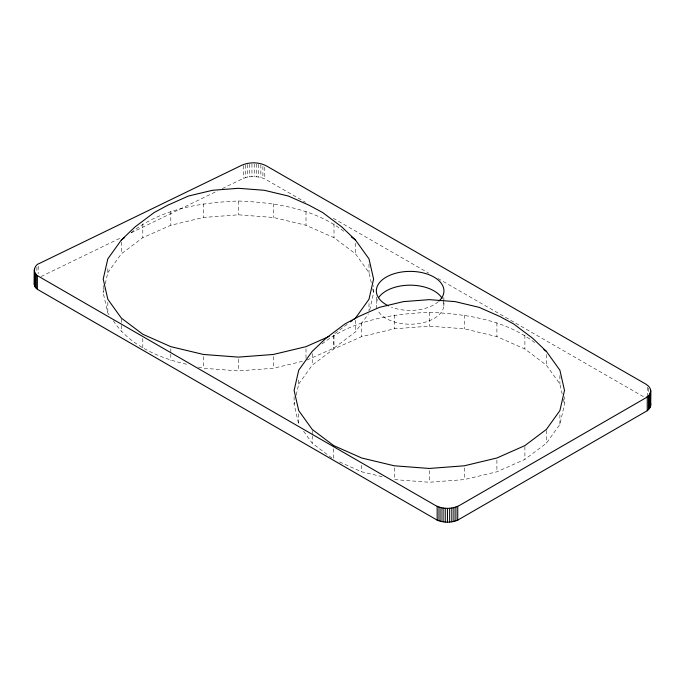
<?xml version="1.0" encoding="UTF-8"?>
<svg xmlns="http://www.w3.org/2000/svg" width="685" height="685" viewBox="0 0 685 685"><rect width="100%" height="100%" fill="white"/><g stroke="black" fill="none" stroke-linecap="round" stroke-linejoin="round"><path stroke-width="0.51" stroke-dasharray="3.42 2.57" d="M109.043 314.775L107.819 313.062L103.212 292.863L104.129 288.822M105.284 283.77L107.819 272.664L107.819 266.294M298.72 413.791L298.72 424.409L294.113 404.201L295.029 400.16M296.185 395.117L298.72 384.002L298.72 378.694M369.686 310.04L373.599 292.863L373.599 285.431M394.312 467.923L394.312 479.594L429.307 482.257L464.293 479.594L496.899 471.802L524.898 459.395L546.382 443.229L559.893 424.409L564.5 404.201L564.5 396.778M107.819 272.664L121.322 253.835L142.805 237.669L170.805 225.271L203.411 217.47L238.406 214.807L273.392 217.47L305.998 225.271L333.997 237.669L355.489 253.835L368.992 272.664L371.527 283.77M298.72 384.002L312.223 365.173L333.706 349.016L361.706 336.609L394.312 328.809L429.307 326.154L464.293 328.809L496.899 336.609L524.898 349.016L546.382 365.173L559.893 384.002L562.428 395.117M306.966 360.036L333.997 348.057L355.489 331.891L368.376 313.918M131.237 232.575C161.215 208.719 201.125 202.512 238.406 201.013C275.019 202.512 314.132 208.445 343.913 231.333M347.218 324.313L333.997 334.254L333.997 348.057M322.138 343.921C352.116 320.058 392.025 313.85 429.307 312.351C465.92 313.85 505.033 319.784 534.814 342.671M41.1 276.526L121.639 237.447M131.229 232.797L217.522 190.918M222.317 188.598L243.415 178.357C250.265 175.942 258.065 176.036 264.778 178.879L305.527 202.315M198.316 367.04L203.411 368.256L238.406 370.919L273.392 368.256L302.941 361.192M113.342 320.768C129.225 345.334 159.451 358.204 187.108 364.36M339.503 461.964L361.706 471.802L382.084 476.674M333.304 218.292L428.69 273.144M437.955 278.47L643.54 396.709M303.626 431.25L312.223 443.229L332.054 458.154M563.344 399.149L564.5 404.201M372.674 288.822L373.599 292.863M648.472 388.224L648.472 393.533M647.248 387.162L647.248 395.656M559.893 375.508L559.893 384.002M559.893 414.853L559.893 424.409M546.382 354.565L546.382 365.173M546.382 430.497L546.382 443.229M524.898 335.213L524.898 349.016M524.898 446.663L524.898 459.395M496.899 322.806L496.899 336.609M496.899 460.123L496.899 471.802M464.293 315.014L464.293 328.809M464.293 467.923L464.293 479.594M443.871 297.427L443.871 301.674M443.871 302.736L443.871 305.921M429.307 312.351L429.307 326.154M429.307 470.578L429.307 482.257M394.312 315.014L394.312 328.809M376.408 297.102L376.408 303.472M368.992 264.17L368.992 272.664M368.992 303.515L368.992 310.947M361.706 322.806L361.706 336.609M361.706 465.432L361.706 471.802M355.489 243.226L355.489 253.835M355.489 320.212L355.489 331.891M333.997 223.875L333.997 237.669M333.706 335.213L333.706 349.016M333.706 448.778L333.706 459.395M312.223 353.503L312.223 365.173M312.223 430.497L312.223 434.735M312.223 435.797L312.223 443.229M305.998 211.468L305.998 225.271M305.998 348.785L305.998 359.402M294.113 396.778L294.113 404.201M273.392 203.676L273.392 217.47M273.392 356.585L273.392 368.256M264.778 167.2L264.778 178.879M262.894 166.464L262.894 178.134M260.865 164.802L260.865 177.535M258.725 164.349L258.725 177.081M256.507 164.049L256.507 176.79M254.238 163.912L254.238 176.653M251.96 163.938L251.96 176.679M249.7 164.126L249.7 176.867M247.508 164.477L247.508 177.209M245.393 164.974L245.393 177.715M243.415 165.624L243.415 178.357M238.406 201.013L238.406 214.807M238.406 359.24L238.406 370.919M203.411 203.676L203.411 217.47M203.411 356.585L203.411 368.256M170.805 211.468L170.805 225.271M170.805 348.785L170.805 353.032M170.805 354.094L170.805 360.464M142.805 223.875L142.805 237.669M142.805 338.501L142.805 348.057M121.322 242.165L121.322 253.835M121.322 319.15L121.322 324.459M121.322 325.521L121.322 331.891M107.819 302.453L107.819 313.062M103.212 285.431L103.212 292.863M38.223 266.251L38.223 273.683M36.904 267.218L36.904 273.589M438.289 301.691A33.796 19.514 0 0 1 391.435 307.154M443.272 300.835A33.796 19.514 0 0 1 418.252 323.637A33.796 19.514 0 0 1 377.709 310.202M377.007 308.55A33.796 19.514 0 0 1 377.589 299.439"/><path stroke-width="1.03" d="M650.75 390.972L649.466 394.706L645.809 397.865L459.395 505.496C452.091 509.332 442.801 509.332 435.497 505.496L38.771 276.449C32.341 273.923 33.488 265.052 39.807 263.245L241.582 165.342C249.383 161.848 258.896 161.934 266.491 165.95L645.784 384.079L648.472 386.1L650.168 388.446L650.75 390.972L650.604 406.042L649.466 408.5L647.265 410.709L457.734 520.129C451.244 522.826 443.649 522.826 437.158 520.129L37.367 289.31L35.286 287.161L34.301 284.763L34.49 268.503M353.837 319.338L355.489 318.088L368.992 299.268L373.599 279.069L368.992 258.861L355.489 240.041L341.687 226.855L322.738 212.59L309.021 205.192L288.334 196.03L264.247 190.276L238.406 188.306L212.555 190.276L188.469 196.03L167.791 205.192L154.074 212.59L135.116 226.855L121.322 240.041L107.819 258.861L103.212 279.069L107.819 299.268L121.322 318.088L142.805 334.254L170.805 346.661L203.411 354.462L238.406 357.116L273.392 354.462L305.998 346.661L329.177 336.395M121.322 240.041L124.627 237.549M350.523 321.822L352.176 320.58M543.907 349.513L546.382 351.379L559.893 370.208L564.5 390.407L559.893 410.606L546.382 429.435L524.898 445.601L496.899 458L464.293 465.8L429.307 468.463L394.312 465.8L361.706 458L333.706 445.601L312.223 429.435L298.72 410.606L294.113 390.407L298.72 370.208L312.223 351.379L326.017 338.193L344.975 323.928L358.692 316.538L379.37 307.368L403.456 301.614L429.307 299.645L455.148 301.614L479.235 307.368L499.922 316.538L513.639 323.928L532.587 338.193L546.382 351.379M351.354 236.933L355.489 240.041M650.604 403.499L650.75 404.767M650.604 389.696L650.604 406.042M650.176 393.498L650.176 407.292M649.466 394.706L649.466 408.5M648.49 395.844L648.49 409.647M647.265 396.906L647.265 410.709M457.734 506.335L457.734 520.129M455.902 507.046L455.902 520.84M453.915 507.611L453.915 521.405M451.826 508.013L451.826 521.816M449.651 508.27L449.651 522.064M447.451 508.347L447.451 522.15M445.241 508.27L445.241 522.064M443.075 508.013L443.075 521.816M440.977 507.611L440.977 521.405M438.999 507.046L438.999 520.84M437.158 506.335L437.158 520.129M37.367 275.516L37.367 289.31M36.202 274.479L36.202 288.282M35.286 273.366L35.286 287.161M34.652 272.185L34.652 285.979M34.25 269.736L34.301 284.763M388.404 305.844A33.796 19.514 0 0 1 383.163 279.137A33.796 19.514 0 0 1 429.075 274.736A33.796 19.514 0 0 1 439.076 300.98M378.599 297.675A33.796 19.514 0 0 1 410.777 285.183A33.796 19.514 0 0 1 442.116 298.369"/></g></svg>
